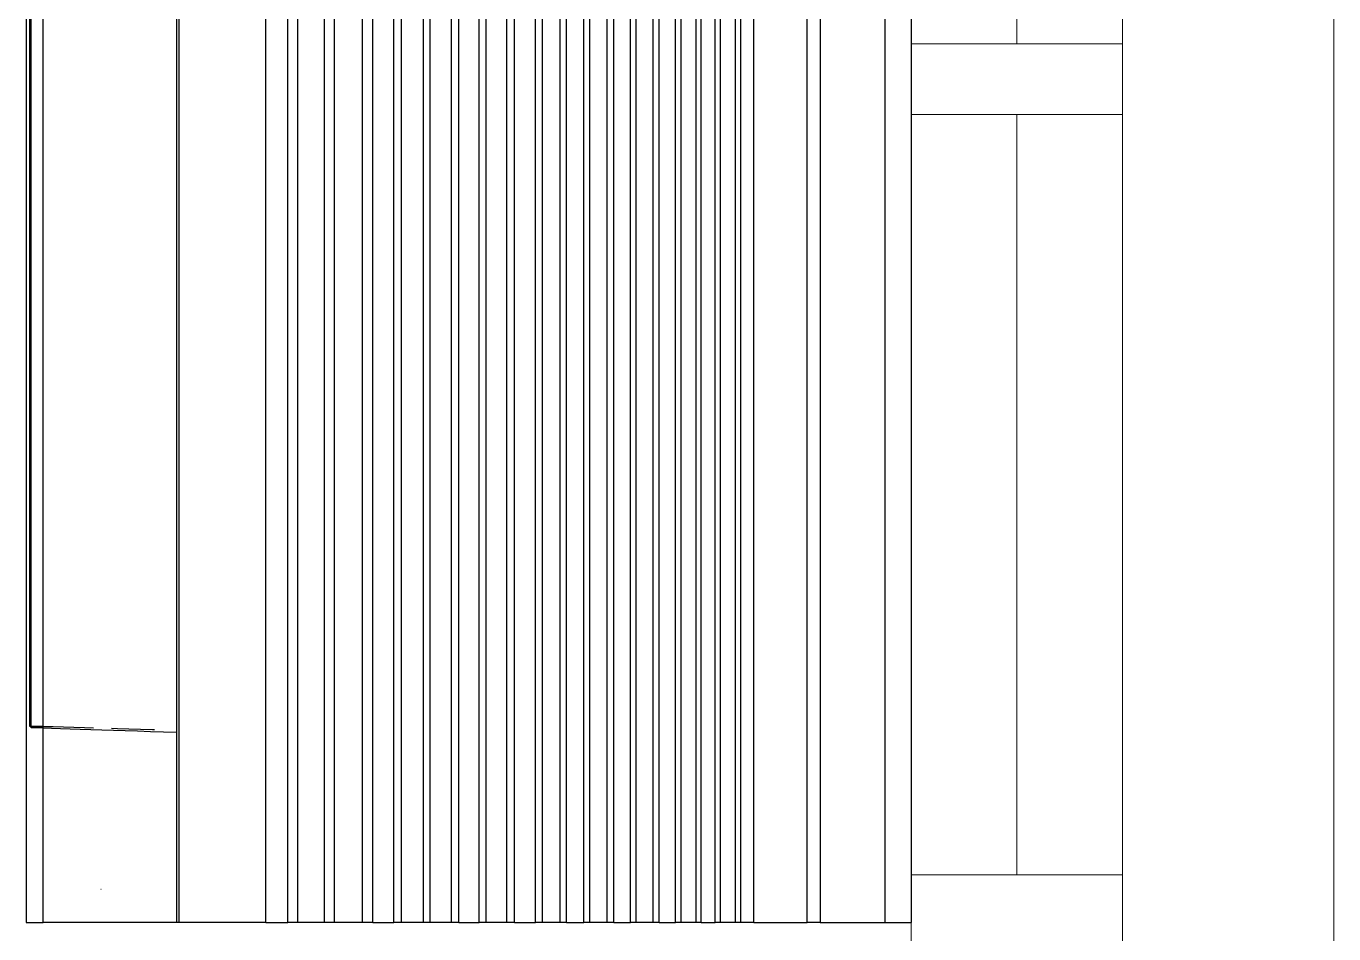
# Model space of a CAD drawing. Header units: inches. Extents: x -86493719 to 430035, y 21644 to 1519532.
# Drawn here: x 60931 to 61859, y 69902 to 70546 of the extents above; entities that cross this region are included whole.
import ezdxf

# ---------------------------------------------------------------- set-up
doc = ezdxf.new("R2010")
doc.units = ezdxf.units.IN
doc.header["$MEASUREMENT"] = 0
doc.layers.add('Edges', color=7, linetype='Continuous')
doc.layers.add('LW', color=8, linetype='Continuous', lineweight=20)
doc.layers.add('WIN', color=8, linetype='Continuous', lineweight=18)

# ---------------------------------------------------------------- blocks, each defined once
blk = doc.blocks.new('air con')
at = {"layer": 'Edges'}
for p, q in [((71.402, 41.898), (152.402, 41.898)), ((152.402, 41.095), (152.402, 41.898)), ((71.402, 41.095), (152.402, 41.095)), ((152.402, 39.122), (152.402, 41.095)), ((71.402, 39.122), (152.402, 39.122)), ((152.402, 39.122), (152.402, 38.724)), ((152.402, 38.724), (71.402, 38.724)), ((152.402, 37.092), (152.402, 38.724)), ((152.402, 37.092), (71.402, 37.092)), ((152.402, 37.092), (152.402, 36.701)), ((152.402, 36.701), (71.402, 36.701)), ((152.402, 36.542), (71.402, 36.542)), ((152.402, 36.701), (152.402, 36.542)), ((152.402, 36.542), (152.402, 36.078)), ((152.402, 36.078), (71.402, 36.078)), ((152.402, 35.914), (71.402, 35.914)), ((152.402, 36.078), (152.402, 35.914)), ((152.402, 35.493), (152.402, 35.914)), ((152.402, 35.493), (71.402, 35.493)), ((152.402, 35.34), (71.402, 35.34)), ((152.402, 35.493), (152.402, 35.34)), ((152.402, 35.34), (152.402, 34.877)), ((152.402, 34.877), (71.402, 34.877)), ((152.402, 34.709), (71.402, 34.709)), ((152.402, 34.877), (152.402, 34.709)), ((152.402, 34.207), (152.402, 34.709)), ((152.402, 34.207), (71.402, 34.207)), ((152.402, 34.022), (71.402, 34.022)), ((152.402, 34.207), (152.402, 34.022)), ((152.402, 34.022), (152.402, 33.51)), ((152.402, 33.51), (71.402, 33.51)), ((152.402, 33.51), (152.402, 33.335)), ((152.402, 33.335), (71.402, 33.335)), ((152.402, 32.826), (152.402, 33.335)), ((152.402, 32.826), (71.402, 32.826)), ((152.402, 32.826), (152.402, 32.625)), ((152.402, 32.625), (71.402, 32.625)), ((152.402, 32.625), (152.402, 32.098)), ((152.402, 32.098), (71.402, 32.098)), ((152.402, 32.098), (152.402, 31.911)), ((152.402, 31.911), (71.402, 31.911)), ((152.402, 31.378), (152.402, 31.911)), ((152.402, 31.378), (71.402, 31.378)), ((152.402, 31.189), (71.402, 31.189)), ((152.402, 31.378), (152.402, 31.189)), ((152.402, 31.189), (152.402, 30.654)), ((152.402, 30.654), (71.402, 30.654)), ((152.402, 30.439), (71.402, 30.439)), ((152.402, 30.654), (152.402, 30.439)), ((152.402, 29.791), (152.402, 30.439)), ((152.402, 29.791), (71.402, 29.791)), ((152.402, 29.562), (71.402, 29.562)), ((152.402, 29.791), (152.402, 29.562)), ((152.402, 29.562), (152.402, 28.935)), ((152.402, 28.935), (71.402, 28.935)), ((152.402, 28.935), (152.402, 28.714)), ((152.402, 28.714), (71.402, 28.714)), ((152.402, 28.092), (152.402, 28.714)), ((152.402, 28.092), (71.402, 28.092)), ((152.402, 28.092), (152.402, 27.871)), ((152.402, 27.871), (71.402, 27.871)), ((152.402, 27.871), (152.402, 27.226)), ((152.402, 27.226), (71.402, 27.226)), ((152.402, 27.226), (152.402, 27.024)), ((152.402, 27.024), (71.402, 27.024)), ((152.402, 27.024), (152.402, 26.349)), ((152.402, 26.349), (71.402, 26.349)), ((152.402, 26.349), (152.402, 26.117)), ((152.402, 26.117), (71.402, 26.117)), ((152.402, 25.469), (152.402, 26.117)), ((152.402, 25.469), (71.402, 25.469)), ((152.402, 25.162), (71.402, 25.162)), ((152.402, 25.469), (152.402, 25.162)), ((152.402, 25.162), (152.402, 24.304)), ((152.402, 24.304), (71.402, 24.304)), ((152.402, 24.002), (71.402, 24.002)), ((152.402, 24.304), (152.402, 24.002)), ((152.402, 24.002), (152.402, 23.184)), ((152.402, 23.184), (71.402, 23.184)), ((152.402, 23.184), (152.402, 22.883)), ((152.402, 22.883), (71.402, 22.883)), ((152.402, 22.213), (152.402, 22.883)), ((152.402, 22.213), (71.402, 22.213)), ((152.402, 22.213), (152.402, 19.568)), ((152.402, 19.568), (71.402, 19.568)), ((152.402, 19.568), (152.402, 19.493)), ((152.402, 19.493), (71.402, 19.493)), ((146.588, 19.085), (146.601, 19.493)), ((152.402, 19.493), (152.402, 15.42)), ((146.504, 18.391), (146.514, 18.752)), ((146.514, 18.752), (146.516, 18.813)), ((146.575, 18.687), (146.588, 19.085)), ((146.494, 18.035), (146.504, 18.391)), ((146.562, 18.299), (146.575, 18.687)), ((146.484, 17.685), (146.494, 18.035)), ((146.55, 17.923), (146.562, 18.299)), ((146.479, 17.503), (146.484, 17.685)), ((146.527, 17.206), (146.538, 17.558)), ((146.538, 17.558), (146.55, 17.923)), ((146.516, 16.869), (146.527, 17.206)), ((151.402, 17.184), (151.402, 17.175)), ((146.456, 16.673), (146.464, 16.956)), ((146.505, 16.546), (146.516, 16.869)), ((146.447, 16.349), (146.456, 16.673)), ((146.495, 16.239), (146.505, 16.546)), ((146.429, 15.722), (146.438, 16.032)), ((146.438, 16.032), (146.447, 16.349)), ((146.486, 15.948), (146.495, 16.239)), ((146.421, 15.42), (146.429, 15.722)), ((146.468, 15.42), (146.477, 15.675)), ((146.477, 15.675), (146.486, 15.948)), ((146.421, 15.42), (76.921, 15.42)), ((146.468, 15.42), (146.421, 15.42)), ((146.421, 15.42), (146.421, 15.051)), ((152.402, 15.42), (146.468, 15.42)), ((146.468, 15.42), (146.468, 15.051)), ((152.402, 14.898), (152.402, 15.42)), ((71.402, 14.898), (152.402, 14.898)), ((146.421, 15.051), (76.921, 15.051)), ((146.421, 15.012), (76.921, 15.012)), ((146.468, 15.051), (146.421, 15.051)), ((146.421, 15.051), (146.421, 15.012))]:
    blk.add_line(p, q, dxfattribs=at)
blk = doc.blocks.new('2.0 HP AIR CONDITION')
at = {"xscale": 23.26929927673688, "yscale": 23.26929927673688, "zscale": 23.26929927673688}
blk.add_blockref('air con', (-3237.64, -346.66), dxfattribs=at)

msp = doc.modelspace()

# ---------------------------------------------------------------- linework, layer by layer
at = {"layer": 'LW'}
msp.add_line((61859.33, 69303.63), (61859.33, 72303.63), dxfattribs=at)
at = {"layer": 'WIN'}
for p, q in [((61559.33, 72303.63), (61559.33, 69303.63)), ((61709.33, 72278.63), (61709.33, 69328.63)), ((61634.33, 70533.63), (61634.33, 71073.63)), ((61634.33, 69943.63), (61634.33, 70483.63))]:
    msp.add_line(p, q, dxfattribs=at)
for points in [[(61709.33, 70483.63), (61709.33, 70533.63), (61559.33, 70533.63), (61559.33, 70483.63)], [(61709.33, 69893.63), (61709.33, 69943.63), (61559.33, 69943.63), (61559.33, 69893.63)]]:
    msp.add_lwpolyline(points, close=True, dxfattribs=at)

# ---------------------------------------------------------------- block references
at = {"rotation": 269.9999999999987}
msp.add_blockref('2.0 HP AIR CONDITION', (60931.06, 70218.57), dxfattribs=at)

doc.saveas('drawing.dxf')
